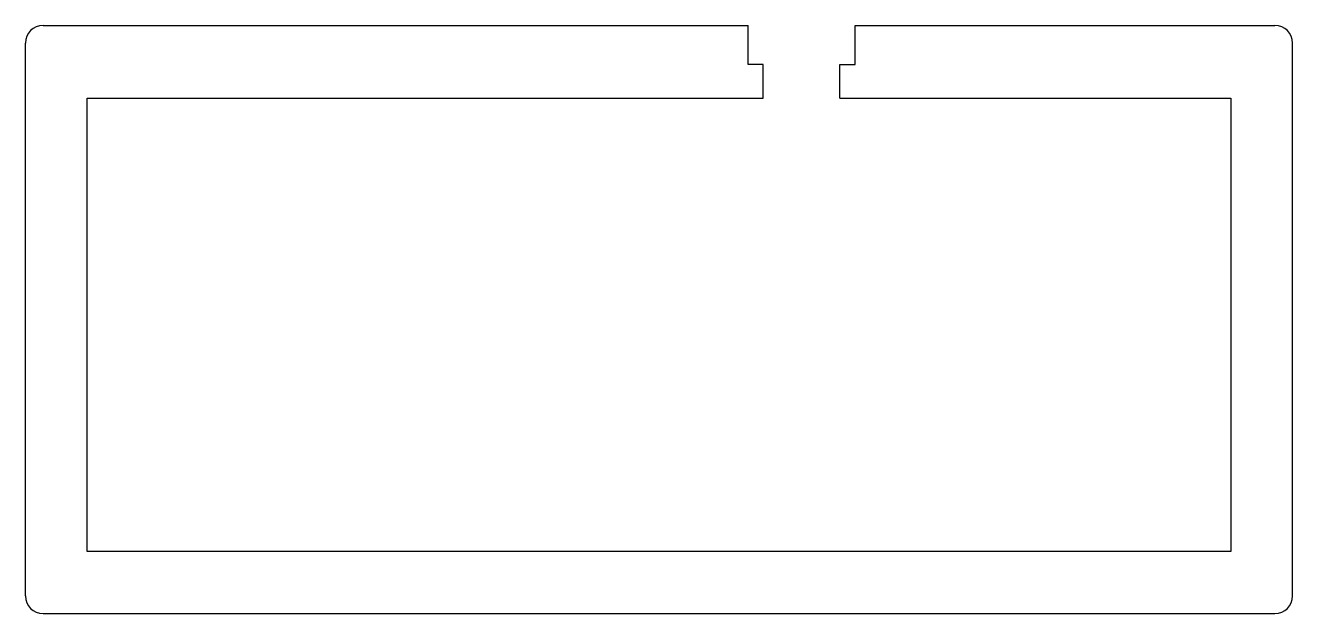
# Model space of a CAD drawing. Header units: metres. Extents: x -178 to 178, y -83 to 83.
import ezdxf

# ---------------------------------------------------------------- set-up
doc = ezdxf.new("R2010")
doc.units = ezdxf.units.M

msp = doc.modelspace()

# ---------------------------------------------------------------- linework, layer by layer
for p, q in [((-172.8, 82.55, 1.587), (25, 82.55, 1.587)), ((-172.8, 82.55, -1.587), (-172.8, 82.55, 1.587)), ((-172.8, 82.55, -1.587), (25, 82.55, -1.587)), ((25, 71.55, 1.587), (25, 82.55, 1.587)), ((25, 71.55, -1.587), (25, 82.55, -1.587)), ((25, 82.55, -1.587), (25, 82.55, 1.587)), ((55, 71.55, 1.587), (55, 82.55, 1.587)), ((55, 82.55, 1.587), (172.8, 82.55, 1.587)), ((55, 71.55, -1.587), (55, 82.55, -1.587)), ((55, 82.55, -1.587), (172.8, 82.55, -1.587)), ((55, 82.55, 1.587), (55, 82.55, -1.587)), ((172.8, 82.55, -1.587), (172.8, 82.55, 1.587)), ((-177.8, -77.55, 1.587), (-177.8, 77.55, 1.587)), ((-177.8, 77.55, -1.587), (-177.8, 77.55, 1.587)), ((-177.8, -77.55, -1.587), (-177.8, 77.55, -1.587)), ((177.8, -77.55, 1.587), (177.8, 77.55, 1.587)), ((177.8, -77.55, -1.587), (177.8, 77.55, -1.587)), ((177.8, 77.55, -1.587), (177.8, 77.55, 1.587)), ((29.25, 71.55, 1.587), (25, 71.55, 1.587)), ((29.25, 71.55, -1.587), (25, 71.55, -1.587)), ((25, 71.55, -1.587), (25, 71.55, 1.587)), ((29.25, 62.125, 1.587), (29.25, 71.55, 1.587)), ((29.25, 62.125, -1.587), (29.25, 71.55, -1.587)), ((29.25, 71.55, 1.587), (29.25, 71.55, -1.587)), ((50.75, 62.125, 1.587), (50.75, 71.55, 1.587)), ((50.75, 71.55, 1.587), (55, 71.55, 1.587)), ((50.75, 62.125, -1.587), (50.75, 71.55, -1.587)), ((50.75, 71.55, -1.587), (55, 71.55, -1.587)), ((50.75, 71.55, 1.587), (50.75, 71.55, -1.587)), ((55, 71.55, 1.587), (55, 71.55, -1.587)), ((-160.5, 62.125, 1.587), (29.25, 62.125, 1.587)), ((-160.5, -65.125, 1.587), (-160.5, 62.125, 1.587)), ((-160.5, 62.125, -1.587), (29.25, 62.125, -1.587)), ((-160.5, -65.125, -1.587), (-160.5, 62.125, -1.587)), ((-160.5, 62.125, 1.587), (-160.5, 62.125, -1.587)), ((29.25, 62.125, 1.587), (29.25, 62.125, -1.587)), ((50.75, 62.125, 1.587), (160.5, 62.125, 1.587)), ((50.75, 62.125, -1.587), (160.5, 62.125, -1.587)), ((50.75, 62.125, 1.587), (50.75, 62.125, -1.587)), ((160.5, 62.125, 1.587), (160.5, -65.125, 1.587)), ((160.5, 62.125, -1.587), (160.5, -65.125, -1.587)), ((160.5, 62.125, -1.587), (160.5, 62.125, 1.587)), ((160.5, -65.125, 1.587), (-160.5, -65.125, 1.587)), ((160.5, -65.125, -1.587), (-160.5, -65.125, -1.587)), ((-160.5, -65.125, 1.587), (-160.5, -65.125, -1.587)), ((160.5, -65.125, -1.587), (160.5, -65.125, 1.587)), ((-177.8, -77.55, -1.587), (-177.8, -77.55, 1.587)), ((177.8, -77.55, -1.587), (177.8, -77.55, 1.587)), ((-172.8, -82.55, 1.587), (172.8, -82.55, 1.587)), ((-172.8, -82.55, -1.587), (-172.8, -82.55, 1.587)), ((-172.8, -82.55, -1.587), (172.8, -82.55, -1.587)), ((172.8, -82.55, -1.587), (172.8, -82.55, 1.587))]:
    msp.add_line(p, q)
for centre, start, end in [((-172.8, 77.55, 1.587), 90, 180), ((-172.8, 77.55, -1.587), 90, 180), ((172.8, 77.55, 1.587), 0, 90), ((172.8, 77.55, -1.587), 0, 90), ((-172.8, -77.55, 1.587), 180, 270), ((-172.8, -77.55, -1.587), 180, 270), ((172.8, -77.55, 1.587), -90, 0), ((172.8, -77.55, -1.587), -90, 0)]:
    msp.add_arc(centre, 5, start, end)

doc.saveas('drawing.dxf')
